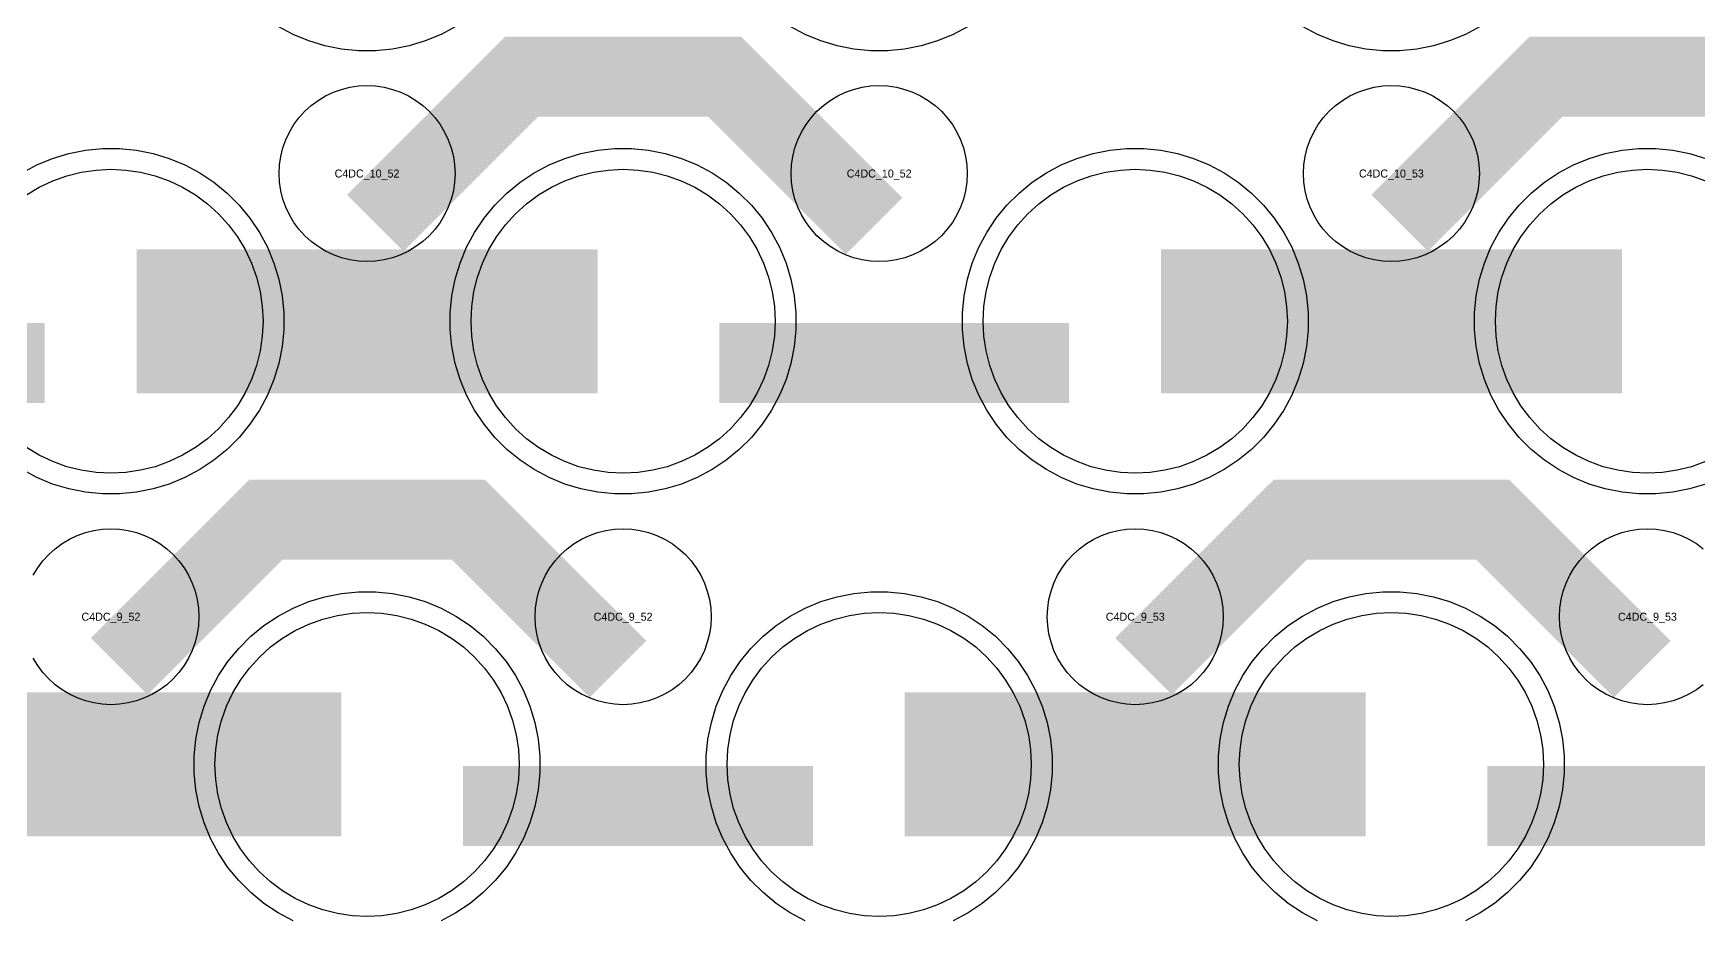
# Model space of a CAD drawing. Extents: x -11880 to 11880, y -14992 to 14992.
# Drawn here: x 4616 to 5136, y -13641 to -13364 of the extents above; entities that cross this region are included whole.
import ezdxf
from ezdxf.enums import TextEntityAlignment as Align

# ---------------------------------------------------------------- set-up
doc = ezdxf.new("R2010")
doc.units = 0
doc.header["$MEASUREMENT"] = 0
for name, color, linetype in [('GDS_775_DT_237', 138, 'CONTINUOUS'), ('RDL1_FS', 34, 'CONTINUOUS'), ('RDL_BS', 160, 'CONTINUOUS')]:
    doc.layers.add(name, color=color, linetype=linetype)

msp = doc.modelspace()

# ---------------------------------------------------------------- linework, layer by layer
at = {"layer": 'RDL1_FS'}
for points in [[(4613.605, -13414.423), (4617.605, -13412.025), (4621.819, -13410.033), (4626.209, -13408.461), (4630.732, -13407.329), (4635.343, -13406.645), (4640, -13406.416), (4644.657, -13406.645), (4649.268, -13407.329), (4653.791, -13408.461), (4658.181, -13410.033), (4662.395, -13412.025), (4666.395, -13414.423), (4670.14, -13417.201), (4673.594, -13420.331), (4676.724, -13423.785), (4679.502, -13427.53), (4681.9, -13431.53), (4683.892, -13435.744), (4685.464, -13440.134), (4686.596, -13444.657), (4687.28, -13449.268), (4687.509, -13453.925), (4687.28, -13458.582), (4686.596, -13463.193), (4685.464, -13467.716), (4683.892, -13472.106), (4681.9, -13476.32), (4679.502, -13480.32), (4676.724, -13484.065), (4673.594, -13487.519), (4670.14, -13490.649), (4666.395, -13493.427), (4662.395, -13495.825), (4658.181, -13497.817), (4653.791, -13499.389), (4649.268, -13500.521), (4644.657, -13501.205), (4640, -13501.434), (4635.343, -13501.205), (4630.732, -13500.521), (4626.209, -13499.389), (4621.819, -13497.817), (4617.605, -13495.825), (4613.605, -13493.427)], [(5138.181, -13497.817), (5133.791, -13499.389), (5129.268, -13500.521), (5124.657, -13501.205), (5120, -13501.434), (5115.343, -13501.205), (5110.732, -13500.521), (5106.209, -13499.389), (5101.819, -13497.817), (5097.605, -13495.825), (5093.605, -13493.427), (5089.86, -13490.649), (5086.406, -13487.519), (5083.276, -13484.065), (5080.498, -13480.32), (5078.1, -13476.32), (5076.108, -13472.106), (5074.536, -13467.716), (5073.404, -13463.193), (5072.72, -13458.582), (5072.491, -13453.925), (5072.72, -13449.268), (5073.404, -13444.657), (5074.536, -13440.134), (5076.108, -13435.744), (5078.1, -13431.53), (5080.498, -13427.53), (5083.276, -13423.785), (5086.406, -13420.331), (5089.86, -13417.201), (5093.605, -13414.423), (5097.605, -13412.025), (5101.819, -13410.033), (5106.209, -13408.461), (5110.732, -13407.329), (5115.343, -13406.645), (5120, -13406.416), (5124.657, -13406.645), (5129.268, -13407.329), (5133.791, -13408.461), (5138.181, -13410.033)]]:
    msp.add_lwpolyline(points, dxfattribs=at)
for points in [[(4800, -13501.434), (4795.343, -13501.205), (4790.732, -13500.521), (4786.209, -13499.389), (4781.819, -13497.817), (4777.605, -13495.825), (4773.605, -13493.427), (4769.86, -13490.649), (4766.406, -13487.519), (4763.276, -13484.065), (4760.498, -13480.32), (4758.1, -13476.32), (4756.108, -13472.106), (4754.536, -13467.716), (4753.404, -13463.193), (4752.72, -13458.582), (4752.491, -13453.925), (4752.72, -13449.268), (4753.404, -13444.657), (4754.536, -13440.134), (4756.108, -13435.744), (4758.1, -13431.53), (4760.498, -13427.53), (4763.276, -13423.785), (4766.406, -13420.331), (4769.86, -13417.201), (4773.605, -13414.423), (4777.605, -13412.025), (4781.819, -13410.033), (4786.209, -13408.461), (4790.732, -13407.329), (4795.343, -13406.645), (4800, -13406.416), (4804.657, -13406.645), (4809.268, -13407.329), (4813.791, -13408.461), (4818.181, -13410.033), (4822.395, -13412.025), (4826.395, -13414.423), (4830.14, -13417.201), (4833.594, -13420.331), (4836.724, -13423.785), (4839.502, -13427.53), (4841.9, -13431.53), (4843.892, -13435.744), (4845.464, -13440.134), (4846.596, -13444.657), (4847.28, -13449.268), (4847.509, -13453.925), (4847.28, -13458.582), (4846.596, -13463.193), (4845.464, -13467.716), (4843.892, -13472.106), (4841.9, -13476.32), (4839.502, -13480.32), (4836.724, -13484.065), (4833.594, -13487.519), (4830.14, -13490.649), (4826.395, -13493.427), (4822.395, -13495.825), (4818.181, -13497.817), (4813.791, -13499.389), (4809.268, -13500.521), (4804.657, -13501.205)], [(4960, -13501.434), (4955.343, -13501.205), (4950.732, -13500.521), (4946.209, -13499.389), (4941.819, -13497.817), (4937.605, -13495.825), (4933.605, -13493.427), (4929.86, -13490.649), (4926.406, -13487.519), (4923.276, -13484.065), (4920.498, -13480.32), (4918.1, -13476.32), (4916.108, -13472.106), (4914.536, -13467.716), (4913.404, -13463.193), (4912.72, -13458.582), (4912.491, -13453.925), (4912.72, -13449.268), (4913.404, -13444.657), (4914.536, -13440.134), (4916.108, -13435.744), (4918.1, -13431.53), (4920.498, -13427.53), (4923.276, -13423.785), (4926.406, -13420.331), (4929.86, -13417.201), (4933.605, -13414.423), (4937.605, -13412.025), (4941.819, -13410.033), (4946.209, -13408.461), (4950.732, -13407.329), (4955.343, -13406.645), (4960, -13406.416), (4964.657, -13406.645), (4969.268, -13407.329), (4973.791, -13408.461), (4978.181, -13410.033), (4982.395, -13412.025), (4986.395, -13414.423), (4990.14, -13417.201), (4993.594, -13420.331), (4996.724, -13423.785), (4999.502, -13427.53), (5001.9, -13431.53), (5003.892, -13435.744), (5005.464, -13440.134), (5006.596, -13444.657), (5007.28, -13449.268), (5007.509, -13453.925), (5007.28, -13458.582), (5006.596, -13463.193), (5005.464, -13467.716), (5003.892, -13472.106), (5001.9, -13476.32), (4999.502, -13480.32), (4996.724, -13484.065), (4993.594, -13487.519), (4990.14, -13490.649), (4986.395, -13493.427), (4982.395, -13495.825), (4978.181, -13497.817), (4973.791, -13499.389), (4969.268, -13500.521), (4964.657, -13501.205)]]:
    msp.add_lwpolyline(points, close=True, dxfattribs=at)
for points in [[(4648.002, -13453.925, 45, 45, 0), (4720.002, -13453.925, 45, 45, 0)], [(4720.002, -13453.925, 45, 45, 0), (4792.002, -13453.925, 45, 45, 0)], [(4968.002, -13453.925, 45, 45, 0), (5040.002, -13453.925, 45, 45, 0)], [(5040.002, -13453.925, 45, 45, 0), (5112.002, -13453.925, 45, 45, 0)]]:
    msp.add_lwpolyline(points, format="xyseb", dxfattribs=at)
at = {"layer": 'RDL1_FS', "color": 241, "true_color": 0xf7abae}
for points in [[(4720, -13639.994), (4715.343, -13639.765), (4710.732, -13639.081), (4706.209, -13637.949), (4701.819, -13636.377), (4697.605, -13634.385), (4693.605, -13631.987), (4689.86, -13629.209), (4686.406, -13626.079), (4683.276, -13622.625), (4680.498, -13618.88), (4678.1, -13614.88), (4676.108, -13610.666), (4674.536, -13606.276), (4673.404, -13601.753), (4672.72, -13597.142), (4672.491, -13592.485), (4672.72, -13587.828), (4673.404, -13583.217), (4674.536, -13578.694), (4676.108, -13574.304), (4678.1, -13570.09), (4680.498, -13566.09), (4683.276, -13562.345), (4686.406, -13558.891), (4689.86, -13555.761), (4693.605, -13552.983), (4697.605, -13550.585), (4701.819, -13548.593), (4706.209, -13547.021), (4710.732, -13545.889), (4715.343, -13545.205), (4720, -13544.976), (4724.657, -13545.205), (4729.268, -13545.889), (4733.791, -13547.021), (4738.181, -13548.593), (4742.395, -13550.585), (4746.395, -13552.983), (4750.14, -13555.761), (4753.594, -13558.891), (4756.724, -13562.345), (4759.502, -13566.09), (4761.9, -13570.09), (4763.892, -13574.304), (4765.464, -13578.694), (4766.596, -13583.217), (4767.28, -13587.828), (4767.509, -13592.485), (4767.28, -13597.142), (4766.596, -13601.753), (4765.464, -13606.276), (4763.892, -13610.666), (4761.9, -13614.88), (4759.502, -13618.88), (4756.724, -13622.625), (4753.594, -13626.079), (4750.14, -13629.209), (4746.395, -13631.987), (4742.395, -13634.385), (4738.181, -13636.377), (4733.791, -13637.949), (4729.268, -13639.081), (4724.657, -13639.765)], [(4880, -13639.994), (4875.343, -13639.765), (4870.732, -13639.081), (4866.209, -13637.949), (4861.819, -13636.377), (4857.605, -13634.385), (4853.605, -13631.987), (4849.86, -13629.209), (4846.406, -13626.079), (4843.276, -13622.625), (4840.498, -13618.88), (4838.1, -13614.88), (4836.108, -13610.666), (4834.536, -13606.276), (4833.404, -13601.753), (4832.72, -13597.142), (4832.491, -13592.485), (4832.72, -13587.828), (4833.404, -13583.217), (4834.536, -13578.694), (4836.108, -13574.304), (4838.1, -13570.09), (4840.498, -13566.09), (4843.276, -13562.345), (4846.406, -13558.891), (4849.86, -13555.761), (4853.605, -13552.983), (4857.605, -13550.585), (4861.819, -13548.593), (4866.209, -13547.021), (4870.732, -13545.889), (4875.343, -13545.205), (4880, -13544.976), (4884.657, -13545.205), (4889.268, -13545.889), (4893.791, -13547.021), (4898.181, -13548.593), (4902.395, -13550.585), (4906.395, -13552.983), (4910.14, -13555.761), (4913.594, -13558.891), (4916.724, -13562.345), (4919.502, -13566.09), (4921.9, -13570.09), (4923.892, -13574.304), (4925.464, -13578.694), (4926.596, -13583.217), (4927.28, -13587.828), (4927.509, -13592.485), (4927.28, -13597.142), (4926.596, -13601.753), (4925.464, -13606.276), (4923.892, -13610.666), (4921.9, -13614.88), (4919.502, -13618.88), (4916.724, -13622.625), (4913.594, -13626.079), (4910.14, -13629.209), (4906.395, -13631.987), (4902.395, -13634.385), (4898.181, -13636.377), (4893.791, -13637.949), (4889.268, -13639.081), (4884.657, -13639.765)], [(5040, -13639.994), (5035.343, -13639.765), (5030.732, -13639.081), (5026.209, -13637.949), (5021.819, -13636.377), (5017.605, -13634.385), (5013.605, -13631.987), (5009.86, -13629.209), (5006.406, -13626.079), (5003.276, -13622.625), (5000.498, -13618.88), (4998.1, -13614.88), (4996.108, -13610.666), (4994.536, -13606.276), (4993.404, -13601.753), (4992.72, -13597.142), (4992.491, -13592.485), (4992.72, -13587.828), (4993.404, -13583.217), (4994.536, -13578.694), (4996.108, -13574.304), (4998.1, -13570.09), (5000.498, -13566.09), (5003.276, -13562.345), (5006.406, -13558.891), (5009.86, -13555.761), (5013.605, -13552.983), (5017.605, -13550.585), (5021.819, -13548.593), (5026.209, -13547.021), (5030.732, -13545.889), (5035.343, -13545.205), (5040, -13544.976), (5044.657, -13545.205), (5049.268, -13545.889), (5053.791, -13547.021), (5058.181, -13548.593), (5062.395, -13550.585), (5066.395, -13552.983), (5070.14, -13555.761), (5073.594, -13558.891), (5076.724, -13562.345), (5079.502, -13566.09), (5081.9, -13570.09), (5083.892, -13574.304), (5085.464, -13578.694), (5086.596, -13583.217), (5087.28, -13587.828), (5087.509, -13592.485), (5087.28, -13597.142), (5086.596, -13601.753), (5085.464, -13606.276), (5083.892, -13610.666), (5081.9, -13614.88), (5079.502, -13618.88), (5076.724, -13622.625), (5073.594, -13626.079), (5070.14, -13629.209), (5066.395, -13631.987), (5062.395, -13634.385), (5058.181, -13636.377), (5053.791, -13637.949), (5049.268, -13639.081), (5044.657, -13639.765)]]:
    msp.add_lwpolyline(points, close=True, dxfattribs=at)
for points in [[(4568.002, -13592.485, 45, 45, 0), (4640.002, -13592.485, 45, 45, 0)], [(4640.002, -13592.485, 45, 45, 0), (4712.002, -13592.485, 45, 45, 0)], [(4888.002, -13592.485, 45, 45, 0), (4960.002, -13592.485, 45, 45, 0)], [(4960.002, -13592.485, 45, 45, 0), (5032.002, -13592.485, 45, 45, 0)]]:
    msp.add_lwpolyline(points, format="xyseb", dxfattribs=at)
at = {"layer": 'RDL_BS'}
for points in [[(4747.777, -13361.743), (4743.115, -13364.235), (4738.205, -13366.266), (4733.165, -13367.797), (4727.938, -13368.843), (4722.644, -13369.36), (4717.356, -13369.36), (4712.062, -13368.843), (4706.835, -13367.797), (4701.795, -13366.266), (4696.885, -13364.235), (4692.223, -13361.743)], [(4907.777, -13361.743), (4903.115, -13364.235), (4898.205, -13366.266), (4893.165, -13367.797), (4887.938, -13368.843), (4882.644, -13369.36), (4877.356, -13369.36), (4872.062, -13368.843), (4866.835, -13367.797), (4861.795, -13366.266), (4856.885, -13364.235), (4852.223, -13361.743)], [(5067.777, -13361.743), (5063.115, -13364.235), (5058.205, -13366.266), (5053.165, -13367.797), (5047.938, -13368.843), (5042.644, -13369.36), (5037.356, -13369.36), (5032.062, -13368.843), (5026.835, -13367.797), (5021.795, -13366.266), (5016.885, -13364.235), (5012.223, -13361.743)], [(4612.223, -13407.542), (4616.885, -13405.05), (4621.795, -13403.019), (4626.835, -13401.488), (4632.062, -13400.442), (4637.356, -13399.925), (4642.644, -13399.925), (4647.938, -13400.442), (4653.165, -13401.488), (4658.205, -13403.019), (4663.115, -13405.05), (4667.777, -13407.542), (4672.191, -13410.489), (4676.292, -13413.851), (4680.074, -13417.633), (4683.436, -13421.734), (4686.383, -13426.148), (4688.875, -13430.81), (4690.906, -13435.72), (4692.437, -13440.76), (4693.483, -13445.987), (4694, -13451.281), (4694, -13456.569), (4693.483, -13461.863), (4692.437, -13467.09), (4690.906, -13472.13), (4688.875, -13477.04), (4686.383, -13481.702), (4683.436, -13486.116), (4680.074, -13490.217), (4676.292, -13493.999), (4672.191, -13497.361), (4667.777, -13500.308), (4663.115, -13502.8), (4658.205, -13504.831), (4653.165, -13506.362), (4647.938, -13507.408), (4642.644, -13507.925), (4637.356, -13507.925), (4632.062, -13507.408), (4626.835, -13506.362), (4621.795, -13504.831), (4616.885, -13502.8), (4612.223, -13500.308)], [(5138.205, -13504.831), (5133.165, -13506.362), (5127.938, -13507.408), (5122.644, -13507.925), (5117.356, -13507.925), (5112.062, -13507.408), (5106.835, -13506.362), (5101.795, -13504.831), (5096.885, -13502.8), (5092.223, -13500.308), (5087.809, -13497.361), (5083.708, -13493.999), (5079.926, -13490.217), (5076.564, -13486.116), (5073.617, -13481.702), (5071.125, -13477.04), (5069.094, -13472.13), (5067.563, -13467.09), (5066.517, -13461.863), (5066, -13456.569), (5066, -13451.281), (5066.517, -13445.987), (5067.563, -13440.76), (5069.094, -13435.72), (5071.125, -13430.81), (5073.617, -13426.148), (5076.564, -13421.734), (5079.926, -13417.633), (5083.708, -13413.851), (5087.809, -13410.489), (5092.223, -13407.542), (5096.885, -13405.05), (5101.795, -13403.019), (5106.835, -13401.488), (5112.062, -13400.442), (5117.356, -13399.925), (5122.644, -13399.925), (5127.938, -13400.442), (5133.165, -13401.488), (5138.205, -13403.019)], [(4615.75, -13533.341), (4617.143, -13531.017), (4618.746, -13528.854), (4620.558, -13526.855), (4622.557, -13525.043), (4624.72, -13523.44), (4627.044, -13522.047), (4629.481, -13520.895), (4632.016, -13519.988), (4634.635, -13519.331), (4637.307, -13518.935), (4640, -13518.803), (4642.693, -13518.935), (4645.365, -13519.331), (4647.984, -13519.988), (4650.519, -13520.895), (4652.956, -13522.047), (4655.28, -13523.44), (4657.443, -13525.043), (4659.442, -13526.855), (4661.254, -13528.854), (4662.857, -13531.017), (4664.25, -13533.341), (4665.402, -13535.778), (4666.309, -13538.313), (4666.966, -13540.932), (4667.362, -13543.604), (4667.494, -13546.297), (4667.362, -13548.99), (4666.966, -13551.662), (4666.309, -13554.281), (4665.402, -13556.816), (4664.25, -13559.253), (4662.857, -13561.577), (4661.254, -13563.74), (4659.442, -13565.739), (4657.443, -13567.551), (4655.28, -13569.154), (4652.956, -13570.547), (4650.519, -13571.699), (4647.984, -13572.606), (4645.365, -13573.263), (4642.693, -13573.659), (4640, -13573.791), (4637.307, -13573.659), (4634.635, -13573.263), (4632.016, -13572.606), (4629.481, -13571.699), (4627.044, -13570.547), (4624.72, -13569.154), (4622.557, -13567.551), (4620.558, -13565.739), (4618.746, -13563.74), (4617.143, -13561.577), (4615.75, -13559.253)], [(5137.443, -13567.551), (5135.28, -13569.154), (5132.956, -13570.547), (5130.519, -13571.699), (5127.984, -13572.606), (5125.365, -13573.263), (5122.693, -13573.659), (5120, -13573.791), (5117.307, -13573.659), (5114.635, -13573.263), (5112.016, -13572.606), (5109.481, -13571.699), (5107.044, -13570.547), (5104.72, -13569.154), (5102.557, -13567.551), (5100.558, -13565.739), (5098.746, -13563.74), (5097.143, -13561.577), (5095.75, -13559.253), (5094.598, -13556.816), (5093.691, -13554.281), (5093.034, -13551.662), (5092.638, -13548.99), (5092.506, -13546.297), (5092.638, -13543.604), (5093.034, -13540.932), (5093.691, -13538.313), (5094.598, -13535.778), (5095.75, -13533.341), (5097.143, -13531.017), (5098.746, -13528.854), (5100.558, -13526.855), (5102.557, -13525.043), (5104.72, -13523.44), (5107.044, -13522.047), (5109.481, -13520.895), (5112.016, -13519.988), (5114.635, -13519.331), (5117.307, -13518.935), (5120, -13518.803), (5122.693, -13518.935), (5125.365, -13519.331), (5127.984, -13519.988), (5130.519, -13520.895), (5132.956, -13522.047), (5135.28, -13523.44), (5137.443, -13525.043)]]:
    msp.add_lwpolyline(points, dxfattribs=at)
for points in [[(4722.562, -13423.239, 25, 25, 0), (4768.377, -13377.424, 25, 25, 0), (4801.93, -13377.424, 25, 25, 0)], [(4878.401, -13424.138, 25, 25, 0), (4831.687, -13377.424, 25, 25, 0), (4801.929, -13377.424, 25, 25, 0)], [(5042.562, -13423.239, 25, 25, 0), (5088.377, -13377.424, 25, 25, 0), (5121.93, -13377.424, 25, 25, 0)], [(5198.401, -13424.138, 25, 25, 0), (5151.687, -13377.424, 25, 25, 0), (5121.929, -13377.424, 25, 25, 0)], [(4510.016, -13466.938, 25, 25, 0), (4619.281, -13466.938, 25, 25, 0)], [(4830.016, -13466.938, 25, 25, 0), (4939.281, -13466.938, 25, 25, 0)], [(4642.562, -13561.799, 25, 25, 0), (4688.377, -13515.984, 25, 25, 0), (4721.93, -13515.984, 25, 25, 0)], [(4798.401, -13562.698, 25, 25, 0), (4751.687, -13515.984, 25, 25, 0), (4721.929, -13515.984, 25, 25, 0)], [(4962.562, -13561.799, 25, 25, 0), (5008.377, -13515.984, 25, 25, 0), (5041.93, -13515.984, 25, 25, 0)], [(5118.401, -13562.698, 25, 25, 0), (5071.687, -13515.984, 25, 25, 0), (5041.929, -13515.984, 25, 25, 0)]]:
    msp.add_lwpolyline(points, format="xyseb", dxfattribs=at)
for points in [[(4720, -13435.231), (4717.307, -13435.099), (4714.635, -13434.703), (4712.016, -13434.046), (4709.481, -13433.139), (4707.044, -13431.987), (4704.72, -13430.594), (4702.557, -13428.991), (4700.558, -13427.179), (4698.746, -13425.18), (4697.143, -13423.017), (4695.75, -13420.693), (4694.598, -13418.256), (4693.691, -13415.721), (4693.034, -13413.102), (4692.638, -13410.43), (4692.506, -13407.737), (4692.638, -13405.044), (4693.034, -13402.372), (4693.691, -13399.753), (4694.598, -13397.218), (4695.75, -13394.781), (4697.143, -13392.457), (4698.746, -13390.294), (4700.558, -13388.295), (4702.557, -13386.483), (4704.72, -13384.88), (4707.044, -13383.487), (4709.481, -13382.335), (4712.016, -13381.428), (4714.635, -13380.771), (4717.307, -13380.375), (4720, -13380.243), (4722.693, -13380.375), (4725.365, -13380.771), (4727.984, -13381.428), (4730.519, -13382.335), (4732.956, -13383.487), (4735.28, -13384.88), (4737.443, -13386.483), (4739.442, -13388.295), (4741.254, -13390.294), (4742.857, -13392.457), (4744.25, -13394.781), (4745.402, -13397.218), (4746.309, -13399.753), (4746.966, -13402.372), (4747.362, -13405.044), (4747.494, -13407.737), (4747.362, -13410.43), (4746.966, -13413.102), (4746.309, -13415.721), (4745.402, -13418.256), (4744.25, -13420.693), (4742.857, -13423.017), (4741.254, -13425.18), (4739.442, -13427.179), (4737.443, -13428.991), (4735.28, -13430.594), (4732.956, -13431.987), (4730.519, -13433.139), (4727.984, -13434.046), (4725.365, -13434.703), (4722.693, -13435.099)], [(4880, -13435.231), (4877.307, -13435.099), (4874.635, -13434.703), (4872.016, -13434.046), (4869.481, -13433.139), (4867.044, -13431.987), (4864.72, -13430.594), (4862.557, -13428.991), (4860.558, -13427.179), (4858.746, -13425.18), (4857.143, -13423.017), (4855.75, -13420.693), (4854.598, -13418.256), (4853.691, -13415.721), (4853.034, -13413.102), (4852.638, -13410.43), (4852.506, -13407.737), (4852.638, -13405.044), (4853.034, -13402.372), (4853.691, -13399.753), (4854.598, -13397.218), (4855.75, -13394.781), (4857.143, -13392.457), (4858.746, -13390.294), (4860.558, -13388.295), (4862.557, -13386.483), (4864.72, -13384.88), (4867.044, -13383.487), (4869.481, -13382.335), (4872.016, -13381.428), (4874.635, -13380.771), (4877.307, -13380.375), (4880, -13380.243), (4882.693, -13380.375), (4885.365, -13380.771), (4887.984, -13381.428), (4890.519, -13382.335), (4892.956, -13383.487), (4895.28, -13384.88), (4897.443, -13386.483), (4899.442, -13388.295), (4901.254, -13390.294), (4902.857, -13392.457), (4904.25, -13394.781), (4905.402, -13397.218), (4906.309, -13399.753), (4906.966, -13402.372), (4907.362, -13405.044), (4907.494, -13407.737), (4907.362, -13410.43), (4906.966, -13413.102), (4906.309, -13415.721), (4905.402, -13418.256), (4904.25, -13420.693), (4902.857, -13423.017), (4901.254, -13425.18), (4899.442, -13427.179), (4897.443, -13428.991), (4895.28, -13430.594), (4892.956, -13431.987), (4890.519, -13433.139), (4887.984, -13434.046), (4885.365, -13434.703), (4882.693, -13435.099)], [(5040, -13435.231), (5037.307, -13435.099), (5034.635, -13434.703), (5032.016, -13434.046), (5029.481, -13433.139), (5027.044, -13431.987), (5024.72, -13430.594), (5022.557, -13428.991), (5020.558, -13427.179), (5018.746, -13425.18), (5017.143, -13423.017), (5015.75, -13420.693), (5014.598, -13418.256), (5013.691, -13415.721), (5013.034, -13413.102), (5012.638, -13410.43), (5012.506, -13407.737), (5012.638, -13405.044), (5013.034, -13402.372), (5013.691, -13399.753), (5014.598, -13397.218), (5015.75, -13394.781), (5017.143, -13392.457), (5018.746, -13390.294), (5020.558, -13388.295), (5022.557, -13386.483), (5024.72, -13384.88), (5027.044, -13383.487), (5029.481, -13382.335), (5032.016, -13381.428), (5034.635, -13380.771), (5037.307, -13380.375), (5040, -13380.243), (5042.693, -13380.375), (5045.365, -13380.771), (5047.984, -13381.428), (5050.519, -13382.335), (5052.956, -13383.487), (5055.28, -13384.88), (5057.443, -13386.483), (5059.442, -13388.295), (5061.254, -13390.294), (5062.857, -13392.457), (5064.25, -13394.781), (5065.402, -13397.218), (5066.309, -13399.753), (5066.966, -13402.372), (5067.362, -13405.044), (5067.494, -13407.737), (5067.362, -13410.43), (5066.966, -13413.102), (5066.309, -13415.721), (5065.402, -13418.256), (5064.25, -13420.693), (5062.857, -13423.017), (5061.254, -13425.18), (5059.442, -13427.179), (5057.443, -13428.991), (5055.28, -13430.594), (5052.956, -13431.987), (5050.519, -13433.139), (5047.984, -13434.046), (5045.365, -13434.703), (5042.693, -13435.099)], [(4797.356, -13507.925), (4792.062, -13507.408), (4786.835, -13506.362), (4781.795, -13504.831), (4776.885, -13502.8), (4772.223, -13500.308), (4767.809, -13497.361), (4763.708, -13493.999), (4759.926, -13490.217), (4756.564, -13486.116), (4753.617, -13481.702), (4751.125, -13477.04), (4749.094, -13472.13), (4747.563, -13467.09), (4746.517, -13461.863), (4746, -13456.569), (4746, -13451.281), (4746.517, -13445.987), (4747.563, -13440.76), (4749.094, -13435.72), (4751.125, -13430.81), (4753.617, -13426.148), (4756.564, -13421.734), (4759.926, -13417.633), (4763.708, -13413.851), (4767.809, -13410.489), (4772.223, -13407.542), (4776.885, -13405.05), (4781.795, -13403.019), (4786.835, -13401.488), (4792.062, -13400.442), (4797.356, -13399.925), (4802.644, -13399.925), (4807.938, -13400.442), (4813.165, -13401.488), (4818.205, -13403.019), (4823.115, -13405.05), (4827.777, -13407.542), (4832.191, -13410.489), (4836.292, -13413.851), (4840.074, -13417.633), (4843.436, -13421.734), (4846.383, -13426.148), (4848.875, -13430.81), (4850.906, -13435.72), (4852.437, -13440.76), (4853.483, -13445.987), (4854, -13451.281), (4854, -13456.569), (4853.483, -13461.863), (4852.437, -13467.09), (4850.906, -13472.13), (4848.875, -13477.04), (4846.383, -13481.702), (4843.436, -13486.116), (4840.074, -13490.217), (4836.292, -13493.999), (4832.191, -13497.361), (4827.777, -13500.308), (4823.115, -13502.8), (4818.205, -13504.831), (4813.165, -13506.362), (4807.938, -13507.408), (4802.644, -13507.925)], [(4957.356, -13507.925), (4952.062, -13507.408), (4946.835, -13506.362), (4941.795, -13504.831), (4936.885, -13502.8), (4932.223, -13500.308), (4927.809, -13497.361), (4923.708, -13493.999), (4919.926, -13490.217), (4916.564, -13486.116), (4913.617, -13481.702), (4911.125, -13477.04), (4909.094, -13472.13), (4907.563, -13467.09), (4906.517, -13461.863), (4906, -13456.569), (4906, -13451.281), (4906.517, -13445.987), (4907.563, -13440.76), (4909.094, -13435.72), (4911.125, -13430.81), (4913.617, -13426.148), (4916.564, -13421.734), (4919.926, -13417.633), (4923.708, -13413.851), (4927.809, -13410.489), (4932.223, -13407.542), (4936.885, -13405.05), (4941.795, -13403.019), (4946.835, -13401.488), (4952.062, -13400.442), (4957.356, -13399.925), (4962.644, -13399.925), (4967.938, -13400.442), (4973.165, -13401.488), (4978.205, -13403.019), (4983.115, -13405.05), (4987.777, -13407.542), (4992.191, -13410.489), (4996.292, -13413.851), (5000.074, -13417.633), (5003.436, -13421.734), (5006.383, -13426.148), (5008.875, -13430.81), (5010.906, -13435.72), (5012.437, -13440.76), (5013.483, -13445.987), (5014, -13451.281), (5014, -13456.569), (5013.483, -13461.863), (5012.437, -13467.09), (5010.906, -13472.13), (5008.875, -13477.04), (5006.383, -13481.702), (5003.436, -13486.116), (5000.074, -13490.217), (4996.292, -13493.999), (4992.191, -13497.361), (4987.777, -13500.308), (4983.115, -13502.8), (4978.205, -13504.831), (4973.165, -13506.362), (4967.938, -13507.408), (4962.644, -13507.925)], [(4800, -13573.791), (4797.307, -13573.659), (4794.635, -13573.263), (4792.016, -13572.606), (4789.481, -13571.699), (4787.044, -13570.547), (4784.72, -13569.154), (4782.557, -13567.551), (4780.558, -13565.739), (4778.746, -13563.74), (4777.143, -13561.577), (4775.75, -13559.253), (4774.598, -13556.816), (4773.691, -13554.281), (4773.034, -13551.662), (4772.638, -13548.99), (4772.506, -13546.297), (4772.638, -13543.604), (4773.034, -13540.932), (4773.691, -13538.313), (4774.598, -13535.778), (4775.75, -13533.341), (4777.143, -13531.017), (4778.746, -13528.854), (4780.558, -13526.855), (4782.557, -13525.043), (4784.72, -13523.44), (4787.044, -13522.047), (4789.481, -13520.895), (4792.016, -13519.988), (4794.635, -13519.331), (4797.307, -13518.935), (4800, -13518.803), (4802.693, -13518.935), (4805.365, -13519.331), (4807.984, -13519.988), (4810.519, -13520.895), (4812.956, -13522.047), (4815.28, -13523.44), (4817.443, -13525.043), (4819.442, -13526.855), (4821.254, -13528.854), (4822.857, -13531.017), (4824.25, -13533.341), (4825.402, -13535.778), (4826.309, -13538.313), (4826.966, -13540.932), (4827.362, -13543.604), (4827.494, -13546.297), (4827.362, -13548.99), (4826.966, -13551.662), (4826.309, -13554.281), (4825.402, -13556.816), (4824.25, -13559.253), (4822.857, -13561.577), (4821.254, -13563.74), (4819.442, -13565.739), (4817.443, -13567.551), (4815.28, -13569.154), (4812.956, -13570.547), (4810.519, -13571.699), (4807.984, -13572.606), (4805.365, -13573.263), (4802.693, -13573.659)], [(4960, -13573.791), (4957.307, -13573.659), (4954.635, -13573.263), (4952.016, -13572.606), (4949.481, -13571.699), (4947.044, -13570.547), (4944.72, -13569.154), (4942.557, -13567.551), (4940.558, -13565.739), (4938.746, -13563.74), (4937.143, -13561.577), (4935.75, -13559.253), (4934.598, -13556.816), (4933.691, -13554.281), (4933.034, -13551.662), (4932.638, -13548.99), (4932.506, -13546.297), (4932.638, -13543.604), (4933.034, -13540.932), (4933.691, -13538.313), (4934.598, -13535.778), (4935.75, -13533.341), (4937.143, -13531.017), (4938.746, -13528.854), (4940.558, -13526.855), (4942.557, -13525.043), (4944.72, -13523.44), (4947.044, -13522.047), (4949.481, -13520.895), (4952.016, -13519.988), (4954.635, -13519.331), (4957.307, -13518.935), (4960, -13518.803), (4962.693, -13518.935), (4965.365, -13519.331), (4967.984, -13519.988), (4970.519, -13520.895), (4972.956, -13522.047), (4975.28, -13523.44), (4977.443, -13525.043), (4979.442, -13526.855), (4981.254, -13528.854), (4982.857, -13531.017), (4984.25, -13533.341), (4985.402, -13535.778), (4986.309, -13538.313), (4986.966, -13540.932), (4987.362, -13543.604), (4987.494, -13546.297), (4987.362, -13548.99), (4986.966, -13551.662), (4986.309, -13554.281), (4985.402, -13556.816), (4984.25, -13559.253), (4982.857, -13561.577), (4981.254, -13563.74), (4979.442, -13565.739), (4977.443, -13567.551), (4975.28, -13569.154), (4972.956, -13570.547), (4970.519, -13571.699), (4967.984, -13572.606), (4965.365, -13573.263), (4962.693, -13573.659)]]:
    msp.add_lwpolyline(points, close=True, dxfattribs=at)
at = {"layer": 'RDL_BS', "color": 241, "true_color": 0xf7abae}
for points in [[(4696.885, -13641.36), (4692.223, -13638.868), (4687.809, -13635.921), (4683.708, -13632.559), (4679.926, -13628.777), (4676.564, -13624.676), (4673.617, -13620.262), (4671.125, -13615.6), (4669.094, -13610.69), (4667.563, -13605.65), (4666.517, -13600.423), (4666, -13595.129), (4666, -13589.841), (4666.517, -13584.547), (4667.563, -13579.32), (4669.094, -13574.28), (4671.125, -13569.37), (4673.617, -13564.708), (4676.564, -13560.294), (4679.926, -13556.193), (4683.708, -13552.411), (4687.809, -13549.049), (4692.223, -13546.102), (4696.885, -13543.61), (4701.795, -13541.579), (4706.835, -13540.048), (4712.062, -13539.002), (4717.356, -13538.485), (4722.644, -13538.485), (4727.938, -13539.002), (4733.165, -13540.048), (4738.205, -13541.579), (4743.115, -13543.61), (4747.777, -13546.102), (4752.191, -13549.049), (4756.292, -13552.411), (4760.074, -13556.193), (4763.436, -13560.294), (4766.383, -13564.708), (4768.875, -13569.37), (4770.906, -13574.28), (4772.437, -13579.32), (4773.483, -13584.547), (4774, -13589.841), (4774, -13595.129), (4773.483, -13600.423), (4772.437, -13605.65), (4770.906, -13610.69), (4768.875, -13615.6), (4766.383, -13620.262), (4763.436, -13624.676), (4760.074, -13628.777), (4756.292, -13632.559), (4752.191, -13635.921), (4747.777, -13638.868), (4743.115, -13641.36)], [(4856.885, -13641.36), (4852.223, -13638.868), (4847.809, -13635.921), (4843.708, -13632.559), (4839.926, -13628.777), (4836.564, -13624.676), (4833.617, -13620.262), (4831.125, -13615.6), (4829.094, -13610.69), (4827.563, -13605.65), (4826.517, -13600.423), (4826, -13595.129), (4826, -13589.841), (4826.517, -13584.547), (4827.563, -13579.32), (4829.094, -13574.28), (4831.125, -13569.37), (4833.617, -13564.708), (4836.564, -13560.294), (4839.926, -13556.193), (4843.708, -13552.411), (4847.809, -13549.049), (4852.223, -13546.102), (4856.885, -13543.61), (4861.795, -13541.579), (4866.835, -13540.048), (4872.062, -13539.002), (4877.356, -13538.485), (4882.644, -13538.485), (4887.938, -13539.002), (4893.165, -13540.048), (4898.205, -13541.579), (4903.115, -13543.61), (4907.777, -13546.102), (4912.191, -13549.049), (4916.292, -13552.411), (4920.074, -13556.193), (4923.436, -13560.294), (4926.383, -13564.708), (4928.875, -13569.37), (4930.906, -13574.28), (4932.437, -13579.32), (4933.483, -13584.547), (4934, -13589.841), (4934, -13595.129), (4933.483, -13600.423), (4932.437, -13605.65), (4930.906, -13610.69), (4928.875, -13615.6), (4926.383, -13620.262), (4923.436, -13624.676), (4920.074, -13628.777), (4916.292, -13632.559), (4912.191, -13635.921), (4907.777, -13638.868), (4903.115, -13641.36)], [(5016.885, -13641.36), (5012.223, -13638.868), (5007.809, -13635.921), (5003.708, -13632.559), (4999.926, -13628.777), (4996.564, -13624.676), (4993.617, -13620.262), (4991.125, -13615.6), (4989.094, -13610.69), (4987.563, -13605.65), (4986.517, -13600.423), (4986, -13595.129), (4986, -13589.841), (4986.517, -13584.547), (4987.563, -13579.32), (4989.094, -13574.28), (4991.125, -13569.37), (4993.617, -13564.708), (4996.564, -13560.294), (4999.926, -13556.193), (5003.708, -13552.411), (5007.809, -13549.049), (5012.223, -13546.102), (5016.885, -13543.61), (5021.795, -13541.579), (5026.835, -13540.048), (5032.062, -13539.002), (5037.356, -13538.485), (5042.644, -13538.485), (5047.938, -13539.002), (5053.165, -13540.048), (5058.205, -13541.579), (5063.115, -13543.61), (5067.777, -13546.102), (5072.191, -13549.049), (5076.292, -13552.411), (5080.074, -13556.193), (5083.436, -13560.294), (5086.383, -13564.708), (5088.875, -13569.37), (5090.906, -13574.28), (5092.437, -13579.32), (5093.483, -13584.547), (5094, -13589.841), (5094, -13595.129), (5093.483, -13600.423), (5092.437, -13605.65), (5090.906, -13610.69), (5088.875, -13615.6), (5086.383, -13620.262), (5083.436, -13624.676), (5080.074, -13628.777), (5076.292, -13632.559), (5072.191, -13635.921), (5067.777, -13638.868), (5063.115, -13641.36)]]:
    msp.add_lwpolyline(points, dxfattribs=at)
for points in [[(4750.016, -13605.498, 25, 25, 0), (4859.281, -13605.498, 25, 25, 0)], [(5070.016, -13605.498, 25, 25, 0), (5179.281, -13605.498, 25, 25, 0)]]:
    msp.add_lwpolyline(points, format="xyseb", dxfattribs=at)

# ---------------------------------------------------------------- texts
at = {"layer": 'GDS_775_DT_237'}
for s, p in [('C4DC_10_52', (4720, -13407.737)), ('C4DC_10_52', (4720, -13407.737)), ('C4DC_10_52', (4880, -13407.737)), ('C4DC_10_52', (4880, -13407.737)), ('C4DC_10_53', (5040, -13407.737)), ('C4DC_10_53', (5040, -13407.737)), ('C4DC_9_52', (4640, -13546.297)), ('C4DC_9_52', (4640, -13546.297)), ('C4DC_9_52', (4800, -13546.297)), ('C4DC_9_52', (4800, -13546.297)), ('C4DC_9_53', (4960, -13546.297)), ('C4DC_9_53', (4960, -13546.297)), ('C4DC_9_53', (5120, -13546.297)), ('C4DC_9_53', (5120, -13546.297))]:
    msp.add_text(s, height=2.5, dxfattribs=at).set_placement(p, align=Align.MIDDLE_CENTER)

doc.saveas('drawing.dxf')
